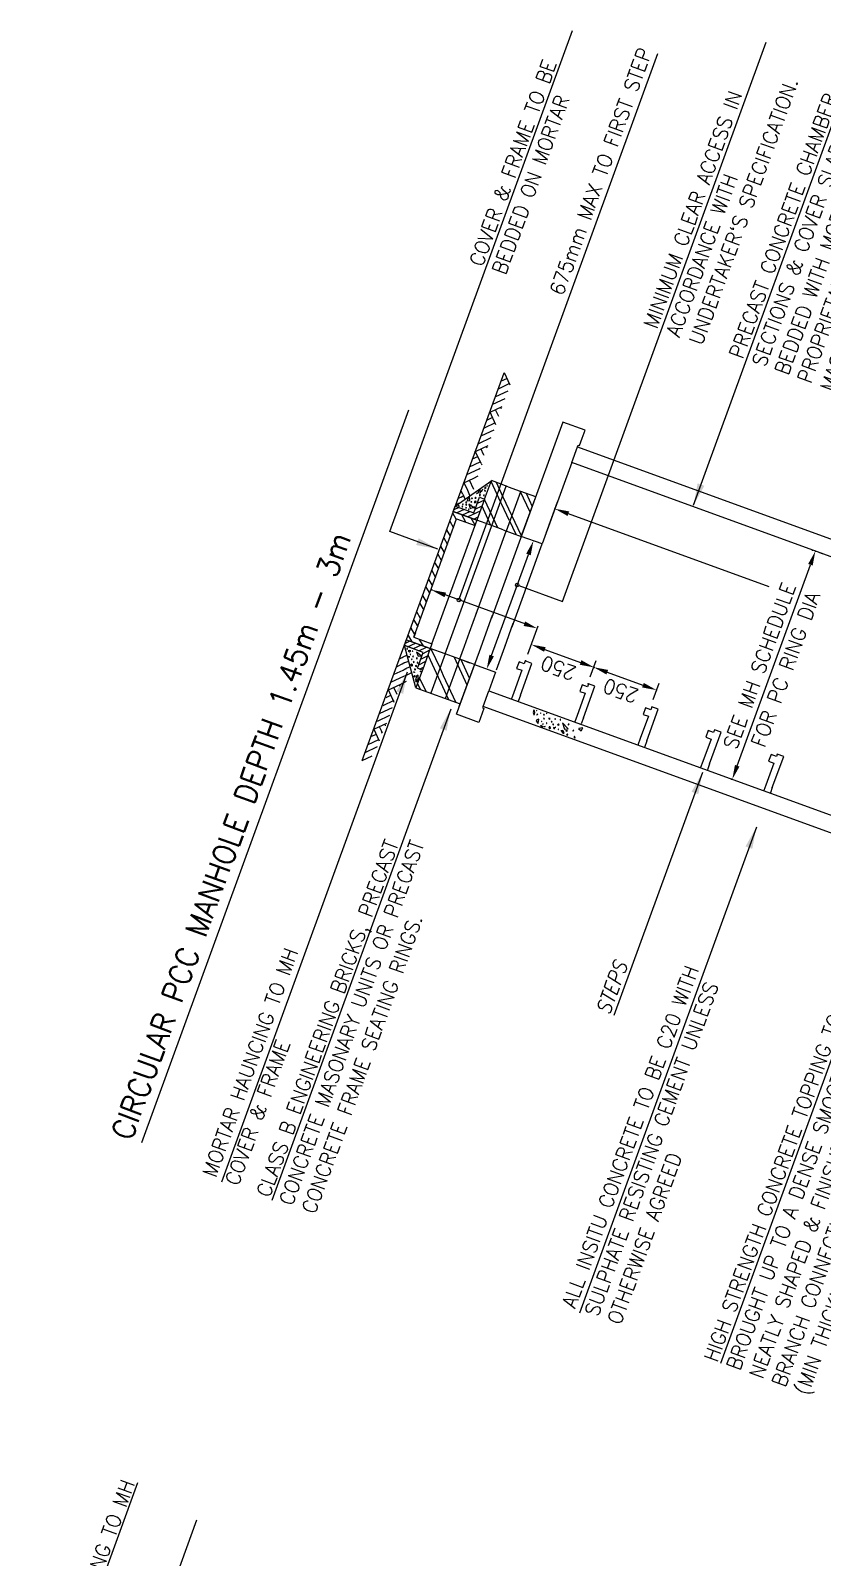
# Model space of a CAD drawing. Header units: millimetres. Extents: x 521005098 to 522149999836, y 174611071 to 175300000107.
# Drawn here: x 521450014 to 521504662, y 175572368 to 175677781 of the extents above; entities that cross this region are included whole.
import ezdxf
from ezdxf.enums import TextEntityAlignment as Align

# ---------------------------------------------------------------- set-up
doc = ezdxf.new("R2010")
doc.units = ezdxf.units.MM
doc.header["$LTSCALE"] = 200
doc.header["$PDSIZE"] = 200
doc.linetypes.add('DEFAULT', pattern=[0])
for name, color, linetype in [('GT0-25', 7, 'Continuous'), ('GT0-35', 3, 'Continuous'), ('GT0-35TXT', 3, 'Continuous'), ('GTDIM', 3, 'Continuous')]:
    doc.layers.add(name, color=color, linetype=linetype)
doc.styles.add('GT1TO1', font='romans.shx', dxfattribs={"width": 0.95, "height": 2})
doc.styles.add('GTanyheight', font='romans.shx', dxfattribs={"width": 0.95})
doc.dimstyles.new('GTDIM', dxfattribs={"dimscale": 200, "dimtxt": 2, "dimasz": 2, "dimexe": 1, "dimexo": 1, "dimgap": 1, "dimtad": 2, "dimtih": 1, "dimtoh": 1, "dimdec": 0, "dimzin": 0, "dimdsep": 46, "dimtxsty": 'GTanyheight', "dimblk1": 'OBLIQUE', "dimblk2": 'OBLIQUE', "dimsah": 1, "dimcen": 3.5, "dimclrd": 7, "dimclre": 7, "dimclrt": 3, "dimadec": 0, "dimazin": 0, "dimtfac": 1, "dimtdec": 0, "dimtofl": 0, "dimtmove": 0, "dimatfit": 3, "dimldrblk": 'OBLIQUE', "dimfxl": 1, "dimtolj": 1, "dimtzin": 0, "dimarcsym": 0})
doc.dimstyles.new('NOTEARROW', dxfattribs={"dimscale": 500, "dimtxt": 2, "dimasz": 3, "dimexe": 1, "dimexo": 1, "dimgap": 1, "dimtad": 2, "dimtih": 1, "dimtoh": 1, "dimdec": 4, "dimzin": 0, "dimdsep": 46, "dimtxsty": 'GTanyheight', "dimcen": 3.5, "dimclrd": 7, "dimclre": 7, "dimclrt": 3, "dimadec": 0, "dimazin": 0, "dimtfac": 1, "dimtdec": 4, "dimtofl": 0, "dimtmove": 0, "dimatfit": 3, "dimfxl": 1, "dimtolj": 1, "dimtzin": 0, "dimarcsym": 0})

# ---------------------------------------------------------------- blocks, each defined once
blk = doc.blocks.new('_OBLIQUE')
at = {"color": 0, "linetype": 'ByBlock'}
blk.add_line((-0.5, -0.5), (0.5, 0.5), dxfattribs=at)

msp = doc.modelspace()

# ---------------------------------------------------------------- linework, layer by layer
at = {"layer": 'DEFPOINTS', "color": 0, "linetype": 'ByBlock'}
msp.add_point((521485419.57347, 175642619.4229), dxfattribs=at)
at = {"layer": 'GT0-35', "linetype": 'DEFAULT'}
for p, q in [((521472908.37274, 175627392.76124), (521482686.9944, 175654147.90794)), ((521486748.36148, 175650750.55301), (521481818.31213, 175637205.35373)), ((521481352.00235, 175645430.05101), (521481816.77352, 175646706.99931)), ((521482974.38086, 175646285.66469), (521481816.77352, 175646706.99931)), ((521478625.4157, 175634745.43806), (521482843.10533, 175646333.44508)), ((521482850.87271, 175643235.66977), (521483845.56989, 175645968.57782)), ((521482974.38086, 175646285.66469), (521483809.7676, 175645981.60879)), ((521479187.10468, 175644569.17228), (521480822.07634, 175643974.09126)), ((521483877.20499, 175642862.11537), (521484871.90217, 175645595.02342)), ((521481717.13309, 175643648.31724), (521480822.07634, 175643974.09126)), ((521482636.05897, 175643313.85557), (521481717.13309, 175643648.31724)), ((521480926.63318, 175637948.86512), (521482846.52905, 175643223.73567)), ((521483240.6195, 175636620.1009), (521485321.23064, 175642336.53302)), ((521480309.83405, 175636254.22344), (521480813.69813, 175637638.57861)), ((521480984.33021, 175634914.00724), (521481896.49793, 175637420.16746)), ((521479957.99793, 175635287.56164), (521480309.83405, 175636254.22344)), ((521482736.75542, 175635235.74573), (521483327.49279, 175636858.78329)), ((521476613.07385, 175632409.95196), (521475820.77142, 175635320.24766)), ((521478625.4157, 175634745.43806), (521477599.08389, 175635118.99229)), ((521477672.83821, 175635024.57209), (521477646.82028, 175635101.61766)), ((521479640.91106, 175634416.37262), (521479957.99793, 175635287.56164)), ((521482159.0492, 175633648.51092), (521482736.75542, 175635235.74573)), ((521482736.75542, 175635235.74573), (521482780.19198, 175635355.08669)), ((521477480.66384, 175634607.97576), (521477442.71211, 175634689.36435)), ((521479407.58315, 175630581.93029), (521480984.33021, 175634914.00724)), ((521479598.704, 175631107.03053), (521480715.02355, 175634174.09327)), ((521480654.21254, 175634007.0164), (521479627.88026, 175634380.5708)), ((521479962.03495, 175634258.94843), (521480308.12328, 175634132.98259)), ((521483724.91653, 175634200.33214), (521483559.85744, 175633746.83602)), ((521484082.93942, 175634070.02247), (521483724.91653, 175634200.33214)), ((521483822.97865, 175631907.62581), (521484617.86749, 175634091.56496)), ((521484152.43774, 175634260.96754), (521484082.93942, 175634070.02247)), ((521484617.86749, 175634091.56496), (521484152.43774, 175634260.96754)), ((521480654.21254, 175634007.0164), (521482098.23772, 175633481.43421)), ((521482098.23772, 175633481.43421), (521481633.46638, 175632204.48544)), ((521483917.88033, 175633616.52634), (521483357.5489, 175632077.02839)), ((521483559.85744, 175633746.83602), (521483917.88033, 175633616.52634)), ((521476613.07385, 175632409.95196), (521479668.2025, 175631297.97607)), ((521481633.46638, 175632204.48544), (521516421.35751, 175619542.72855)), ((521483357.5489, 175632077.02839), (521483196.83346, 175631635.46636)), ((521483822.97865, 175631907.62581), (521483662.26321, 175631466.06378)), ((521488285.75956, 175632026.74831), (521487725.42814, 175630487.25036)), ((521488080.86167, 175632614.89777), (521487915.80258, 175632161.40164)), ((521487915.80258, 175632161.40164), (521488285.75956, 175632026.74831)), ((521488450.81866, 175632480.24444), (521488080.86167, 175632614.89777)), ((521488166.9897, 175630326.53509), (521488961.87854, 175632510.47424)), ((521488520.31698, 175632671.18951), (521488450.81866, 175632480.24444)), ((521488961.87854, 175632510.47424), (521488520.31698, 175632671.18951)), ((521492448.74044, 175631025.11991), (521492283.68135, 175630571.62378)), ((521492818.6979, 175630890.46641), (521492448.74044, 175631025.11991)), ((521492534.86894, 175628736.75706), (521493329.75778, 175630920.69621)), ((521492888.19622, 175631081.41148), (521492818.6979, 175630890.46641)), ((521493329.75778, 175630920.69621), (521492888.19622, 175631081.41148)), ((521492653.6388, 175630436.97028), (521492093.30738, 175628897.47233)), ((521492283.68135, 175630571.62378), (521492653.6388, 175630436.97028)), ((521492093.30738, 175628897.47233), (521491932.59194, 175628455.9103)), ((521496973.78166, 175628864.56687), (521496413.45023, 175627325.06892)), ((521496780.81739, 175629448.37285), (521496615.7583, 175628994.87672)), ((521496615.7583, 175628994.87672), (521496973.78166, 175628864.56687)), ((521497138.84075, 175629318.063), (521496780.81739, 175629448.37285)), ((521496866.94589, 175627160.01), (521497661.83473, 175629343.94915)), ((521497208.33907, 175629509.00807), (521497138.84075, 175629318.063)), ((521497661.83473, 175629343.94915), (521497208.33907, 175629509.00807)), ((521492534.86894, 175628736.75706), (521492374.1535, 175628295.19503)), ((521496413.45023, 175627325.06892), (521496257.07862, 175626895.44146)), ((521496866.94589, 175627160.01), (521496719.26125, 175626754.24979)), ((521501315.59867, 175627203.18491), (521500759.61055, 175625675.62011)), ((521501201.17211, 175625514.90485), (521501987.37399, 175627674.97674)), ((521500759.61055, 175625675.62011), (521500624.95739, 175625305.6636)), ((521501201.17211, 175625514.90485), (521501066.51895, 175625144.94833))]:
    msp.add_line(p, q, dxfattribs=at)
at = {"layer": 'GT0-35', "color": 7, "linetype": 'DEFAULT'}
for p, q in [((521483105.56549, 175653292.77752), (521482710.86306, 175654139.22046)), ((521482315.59038, 175653053.21769), (521483052.43288, 175653406.72161)), ((521482515.39855, 175653602.18612), (521482885.44336, 175653764.83263)), ((521481924.66119, 175651979.14856), (521482771.10417, 175652373.85257)), ((521482120.12587, 175652516.18336), (521482966.56834, 175652910.88597)), ((521481903.77697, 175651067.7264), (521481529.38868, 175650893.14627)), ((521481724.85336, 175651430.18107), (521482571.29583, 175651824.88367)), ((521482115.21214, 175650571.80403), (521481724.85336, 175651430.18107)), ((521482319.36379, 175651132.70609), (521482099.24149, 175651604.76073)), ((521482514.8283, 175651669.74042), (521482461.69552, 175651783.68405)), ((521481980.55864, 175650201.84658), (521481129.77234, 175649795.20941)), ((521482066.42301, 175650697.68175), (521481325.23685, 175650332.24374)), ((521481580.94247, 175649103.91019), (521480734.49949, 175648709.20618)), ((521481785.09412, 175649664.81225), (521480934.30783, 175649258.17508)), ((521481271.53382, 175648513.74166), (521481108.88796, 175648883.78678)), ((521481524.47478, 175648948.76647), (521481471.34216, 175649062.71056)), ((521480312.11136, 175647660.10275), (521481048.95404, 175648013.60713)), ((521480511.9197, 175648209.07164), (521480870.03072, 175648376.06116)), ((521481102.08759, 175647899.6627), (521480707.38421, 175648746.10598)), ((521481102.08759, 175647899.6627), (521481147.63023, 175647801.99618)), ((521481309.48573, 175648432.35354), (521481268.28721, 175648541.95398)), ((521479912.4952, 175646562.16636), (521480596.16126, 175646880.96469)), ((521480116.64719, 175647123.06935), (521480963.09077, 175647517.77209)), ((521480279.29353, 175646753.02407), (521480575.32088, 175646118.19221)), ((521480596.16126, 175646880.96469), (521480897.84811, 175647041.46081)), ((521480963.09077, 175647517.77209), (521481032.54527, 175647560.06747)), ((521479838.4782, 175645764.68782), (521479717.03069, 175646025.13202)), ((521479728.83394, 175645574.83962), (521479879.67736, 175645655.08768)), ((521479838.4782, 175645764.68782), (521479978.35245, 175645443.4766)), ((521479912.4952, 175646562.16636), (521480118.5346, 175646162.81329)), ((521480118.5346, 175646162.81329), (521480314.78854, 175645699.4455)), ((521482470.60427, 175645198.60842), (521481795.05507, 175646647.32836)), ((521482633.46962, 175645571.81266), (521482162.86231, 175646581.03329)), ((521484485.3168, 175644532.88885), (521483809.7676, 175645981.60879)), ((521484215.5264, 175645833.92466), (521484628.65744, 175644926.71403)), ((521479239.22855, 175644712.38143), (521479548.50584, 175644856.5998)), ((521479365.19457, 175645058.47023), (521479674.47186, 175645202.68859)), ((521479942.33148, 175644713.25899), (521479437.72117, 175644477.95533)), ((521479728.83394, 175645574.83962), (521479517.22252, 175645476.1636)), ((521479819.61178, 175644338.95852), (521480324.22257, 175644574.262)), ((521481047.94644, 175644594.66427), (521480201.50333, 175644199.96136)), ((521480698.61056, 175644748.84277), (521481186.94343, 175644976.55535)), ((521481330.28424, 175645370.38099), (521480837.60738, 175645130.73339)), ((521481788.73814, 175643622.25514), (521481173.91263, 175644940.75353)), ((521482254.16742, 175643452.85273), (521481343.31504, 175645406.18281)), ((521483225.52415, 175644302.14846), (521482633.46962, 175645571.81266)), ((521478943.85995, 175643900.86289), (521479212.81645, 175643451.57923)), ((521479385.50981, 175644037.44728), (521479148.01177, 175644461.76541)), ((521479748.00767, 175644365.02028), (521480035.39137, 175643854.96944)), ((521480699.00609, 175643635.95853), (521480416.31706, 175644121.77556)), ((521480595.32851, 175644056.62072), (521480908.94928, 175644212.77272)), ((521483039.88701, 175643977.77765), (521483495.31391, 175643001.11236)), ((521483885.89247, 175642885.98403), (521483225.52415, 175644302.14846)), ((521478526.86899, 175642755.18964), (521478795.82549, 175642305.90598)), ((521478999.97749, 175642866.80898), (521478731.02099, 175643316.09264)), ((521478114.22186, 175641621.45097), (521478383.17836, 175641172.1673)), ((521478591.67367, 175641745.00346), (521478322.71717, 175642194.28712)), ((521477705.91804, 175640499.64544), (521477966.18706, 175640026.49312)), ((521478179.02637, 175640611.26431), (521477910.06987, 175641060.54797)), ((521477288.92708, 175639353.9722), (521477562.22724, 175638916.62264)), ((521477762.03541, 175639465.59107), (521477493.07891, 175639914.87473)), ((521477349.38828, 175638331.85239), (521477080.43178, 175638781.13605)), ((521476932.39715, 175637186.17868), (521476672.12796, 175637659.33053)), ((521476876.27978, 175638220.23305), (521477145.23628, 175637770.94939)), ((521476528.43715, 175636076.30772), (521476271.41475, 175636521.24773)), ((521476459.28882, 175637074.55981), (521476732.58915, 175636637.21072)), ((521476190.86006, 175635631.54384), (521475877.23894, 175635475.39091)), ((521476035.58515, 175635242.06185), (521476584.68571, 175635488.20303)), ((521476072.70345, 175636012.42524), (521476322.13559, 175635583.76346)), ((521476966.57679, 175635349.20605), (521476417.4767, 175635103.0647)), ((521476799.36778, 175634964.06771), (521477348.4674, 175635210.20923)), ((521476809.37128, 175635771.33073), (521477097.85185, 175635301.42583)), ((521475311.46681, 175633883.81245), (521475661.98739, 175634067.07972)), ((521475661.98739, 175634067.07972), (521475775.93183, 175634120.21327)), ((521475669.70885, 175634496.75119), (521475727.22989, 175634543.39053)), ((521475775.93183, 175634120.21327), (521476109.07697, 175634255.74339)), ((521475775.93183, 175634120.21327), (521475824.76491, 175634142.98412)), ((521477273.30953, 175634223.9346), (521476792.56711, 175633979.94427)), ((521476935.90758, 175634373.76898), (521477412.30669, 175634605.82615)), ((521477555.64716, 175634999.65085), (521477074.90457, 175634755.66006)), ((521478880.55167, 175631584.65753), (521477480.66384, 175634607.97576)), ((521480137.4666, 175632587.2686), (521479281.79147, 175634506.53682)), ((521480309.7016, 175633060.48037), (521479739.22892, 175634340.0432)), ((521474920.53779, 175632809.74378), (521475766.9809, 175633204.44669)), ((521475116.0023, 175633346.77812), (521475730.2137, 175633623.28059)), ((521475730.2137, 175633623.28059), (521475869.12302, 175633707.8723)), ((521475766.9809, 175633204.44669), (521476006.80417, 175633306.3695)), ((521475869.12302, 175633707.8723), (521476210.95582, 175633867.27155)), ((521475869.12302, 175633707.8723), (521475941.82447, 175633721.95631)), ((521476006.80417, 175633306.3695), (521476320.42477, 175633462.52102)), ((521476006.80417, 175633306.3695), (521476088.19229, 175633344.3214)), ((521477064.81422, 175633651.09844), (521476613.07385, 175632409.95196)), ((521477317.18506, 175632153.67644), (521476865.00589, 175633102.12954)), ((521476865.1812, 175633696.72827), (521477134.31255, 175633842.04351)), ((521474720.72962, 175632260.77535), (521475567.17256, 175632655.47779)), ((521475111.08887, 175631402.39815), (521474720.72962, 175632260.77535)), ((521475306.55338, 175631939.43248), (521475095.11839, 175632435.35531)), ((521475510.70521, 175632500.33501), (521475469.50669, 175632609.93544)), ((521475567.17256, 175632655.47779), (521475966.52674, 175632861.51732)), ((521476717.32176, 175632696.37074), (521476911.42626, 175632301.36056)), ((521474976.43554, 175631032.44116), (521474125.64878, 175630625.80416)), ((521475074.23384, 175631523.93221), (521474321.11329, 175631162.8385)), ((521474899.65388, 175631898.32098), (521474525.26494, 175631723.74055)), ((521474576.81921, 175629934.5043), (521473730.3761, 175629539.8014)), ((521474780.97103, 175630495.40683), (521473930.18426, 175630088.76983)), ((521474520.35185, 175629779.36152), (521474479.15316, 175629888.96149)), ((521473307.98891, 175628490.69763), (521474044.83141, 175628844.20154)), ((521473507.79708, 175629039.66606), (521473877.84155, 175629202.31162)), ((521474097.96449, 175628730.25728), (521473703.26159, 175629576.70039)), ((521474279.34499, 175629339.99306), (521474104.76504, 175629714.38183)), ((521474293.42918, 175629267.29208), (521474240.29592, 175629381.23588)), ((521472908.37274, 175627392.76124), (521473580.10407, 175627715.90292)), ((521473103.83691, 175627929.79463), (521473958.96751, 175628348.3662))]:
    msp.add_line(p, q, dxfattribs=at)
at = {"layer": 'GT0-35', "linetype": 'Continuous'}
msp.add_line((521477716.3626, 175635441.21289), (521480829.9702, 175643995.77945), dxfattribs=at)
at = {"layer": 'GT0-35', "color": 2, "linetype": 'DEFAULT'}
for p, q in [((521475511.27498, 175634432.78088), (521475669.70885, 175634496.75119)), ((521475727.22989, 175634543.39053), (521475987.67392, 175634664.83758)), ((521487725.42814, 175630487.25036), (521487569.05653, 175630057.62289)), ((521488166.9897, 175630326.53509), (521488019.30506, 175629920.77488))]:
    msp.add_line(p, q, dxfattribs=at)
at = {"layer": 'GT0-35', "linetype": 'DEFAULT'}
for points in [[(521488088.05127, 175649641.25315), (521488287.85943, 175650190.22158), (521486748.36148, 175650750.55301)], [(521487367.09189, 175647957.49207), (521487762.36474, 175649043.4953), (521522550.25588, 175636381.73841), (521524113.03345, 175635812.93389), (521523717.7606, 175634726.93066)], [(521487762.36474, 175649043.4953), (521487805.8013, 175649162.83626), (521487901.27407, 175649128.08701), (521488088.05127, 175649641.25315)], [(521523717.7606, 175634726.93066), (521522154.98303, 175635295.73518), (521487367.09189, 175647957.49207), (521485321.23017, 175642336.53319), (521483877.20499, 175642862.11537)], [(521479187.10468, 175644569.17228), (521479321.75801, 175644939.12926), (521481844.98537, 175646710.24609)], [(521482636.05897, 175643313.85557), (521483877.20499, 175642862.11537), (521484871.90217, 175645595.02342), (521483845.56989, 175645968.57782)], [(521476463.28249, 175635897.29675), (521479414.81836, 175644080.83954), (521480691.76666, 175643616.06837)], [(521476576.21754, 175636207.58325), (521476463.28249, 175635897.29675), (521477716.3626, 175635441.21289), (521477056.12674, 175633627.22978), (521476710.03748, 175633753.19597), (521477109.65382, 175634851.13283), (521475832.70551, 175635315.904)], [(521516421.35751, 175619542.72855), (521517925.05318, 175618995.42809), (521517529.7805, 175617909.42533), (521516026.08483, 175618456.72579), (521481238.1937, 175631118.48268), (521481633.46638, 175632204.48544)], [(521481238.1937, 175631118.48268), (521481203.44445, 175631023.00991), (521481298.91722, 175630988.26066), (521480947.0811, 175630021.59886), (521479407.58315, 175630581.93029)], [(521501987.37399, 175627674.97674), (521501545.81242, 175627835.69201), (521501485.00107, 175627668.61419), (521501115.04456, 175627803.26735), (521500945.64215, 175627337.83807), (521501315.59867, 175627203.18491)]]:
    msp.add_lwpolyline(points, dxfattribs=at)
at = {"layer": 'GT0-35', "color": 7, "linetype": 'DEFAULT'}
for points in [[(521480135.64625, 175645318.65158), (521480333.12855, 175645341.37878), (521480316.93829, 175645631.08723), (521480226.86285, 175645569.26714)], [(521480873.62881, 175645860.95083), (521481087.38997, 175645891.26859), (521481021.26975, 175646118.06025)], [(521481004.86051, 175645664.52076), (521481053.6933, 175645687.29226), (521481039.60976, 175645759.99353), (521481007.05426, 175645744.81265)], [(521481122.13922, 175645986.74136), (521481146.00694, 175645978.05422), (521481214.40874, 175646128.85429)], [(521481266.35712, 175645677.46424), (521481326.02807, 175645655.74579), (521481311.94376, 175645728.44788), (521481279.38809, 175645713.26653)], [(521481370.60469, 175645963.88208), (521481416.19133, 175646014.86572), (521481341.34061, 175646069.13981)], [(521481344.63075, 175646189.57781), (521481368.49942, 175646180.89033), (521481412.98867, 175646191.72661), (521481449.88801, 175646218.84206), (521481434.70712, 175646251.39757), (521481390.21752, 175646240.56034), (521481353.31772, 175646213.44506)], [(521479566.97716, 175644944.48166), (521479607.12375, 175644943.38509), (521479520.33829, 175645002.00253)], [(521479787.23159, 175644918.37637), (521479811.09978, 175644909.68906), (521479834.96845, 175644901.00157), (521479819.7871, 175644933.55725)], [(521479863.22382, 175645052.89868), (521479876.25462, 175645088.7005), (521479852.38643, 175645097.38781), (521479840.4528, 175645101.7313), (521479831.76566, 175645077.86357), (521479839.35563, 175645061.58599), (521479830.66815, 175645037.71733)], [(521480067.20016, 175645019.20201), (521480116.03389, 175645041.97316), (521480053.11662, 175645091.90329), (521480063.95385, 175645047.41368)], [(521480055.31036, 175645172.19517), (521480120.42154, 175645202.55741), (521480078.12551, 175645272.0116), (521480065.09438, 175645236.20884)], [(521480057.37262, 175644806.53802), (521480085.58447, 175644809.7848), (521480083.43438, 175644878.14212)], [(521480263.49904, 175644704.48402), (521480276.53001, 175644740.28631), (521480252.66182, 175644748.97362), (521480240.72725, 175644753.31745), (521480239.63085, 175644713.17133)], [(521480342.73789, 175644810.79401), (521480577.11999, 175644860.63648), (521480270.1241, 175645094.00937)], [(521480369.85269, 175644773.89439), (521480393.72089, 175644765.20707), (521480378.54018, 175644797.76305)], [(521480376.43392, 175645014.77005), (521480379.68105, 175644986.55914), (521480412.23621, 175645001.73909), (521480420.92369, 175645025.60775), (521480397.0555, 175645034.29506)], [(521480418.81714, 175645242.61539), (521480410.13, 175645218.74767), (521480430.75171, 175645238.27157), (521480466.55399, 175645225.2406), (521480470.89765, 175645237.1747), (521480458.96355, 175645241.51835), (521480435.09536, 175645250.20566), (521480418.81714, 175645242.61539), (521480394.94895, 175645251.30271)], [(521480449.26703, 175645474.80358), (521480473.13475, 175645466.11644), (521480497.00294, 175645457.42913), (521480501.3466, 175645469.36322), (521480486.16572, 175645501.91873), (521480453.61068, 175645486.73768)], [(521480641.13412, 175644850.8523), (521480595.54735, 175644799.86977), (521480627.04947, 175644923.55345)], [(521480634.72774, 175645204.57553), (521480658.59641, 175645195.88805), (521480682.4646, 175645187.20074), (521480694.39869, 175645182.85708), (521480726.95373, 175645198.03814), (521480743.23165, 175645205.62905), (521480751.91862, 175645229.4963), (521480760.6061, 175645253.36496), (521480764.94976, 175645265.29906), (521480753.01566, 175645269.64271), (521480729.14794, 175645278.32985), (521480712.87019, 175645270.73941), (521480689.002, 175645279.42673), (521480656.44585, 175645264.24555), (521480647.75888, 175645240.37829), (521480643.41505, 175645228.44373)], [(521480674.96164, 175645500.77739), (521480771.53146, 175645506.17456), (521480748.75967, 175645555.00798), (521480720.54829, 175645551.76103)], [(521476004.08286, 175635118.3777), (521475987.80511, 175635110.78726), (521475991.05172, 175635082.57495), (521476014.92038, 175635073.88746), (521476035.54196, 175635093.41247), (521476027.95152, 175635109.69022)], [(521476077.70616, 175634578.00829), (521476104.82114, 175634541.10913), (521476177.52276, 175634555.19361)], [(521476084.33139, 175634967.53411), (521476158.08524, 175634873.11408), (521476252.50544, 175634946.8684), (521476168.96629, 175634977.27416)], [(521476210.12145, 175634719.02387), (521476205.7778, 175634707.08978), (521476229.64646, 175634698.40229), (521476233.99011, 175634710.33639), (521476245.92421, 175634705.99273), (521476233.99011, 175634710.33639), (521476242.67743, 175634734.20458), (521476218.80876, 175634742.89206)], [(521476288.04492, 175634041.93981), (521476267.42334, 175634022.4148), (521476266.32647, 175633982.26886), (521476281.50671, 175633949.71306), (521476301.03159, 175633929.09259), (521476312.96616, 175633924.74876), (521476341.17766, 175633927.99461), (521476353.11176, 175633923.65095), (521476361.79924, 175633947.51961), (521476366.1429, 175633959.45371), (521476362.89612, 175633987.66556), (521476347.71541, 175634020.22153), (521476335.78084, 175634024.56536), (521476311.91265, 175634033.25267)], [(521476296.81972, 175634363.1069), (521476332.62154, 175634350.0761), (521476341.30885, 175634373.94429), (521476333.71858, 175634390.22252), (521476305.50703, 175634386.97509)], [(521476356.66552, 175634935.98735), (521476380.53371, 175634927.30004), (521476392.46734, 175634922.95655), (521476384.87737, 175634939.23413)], [(521476398.87325, 175634569.23349), (521476393.43272, 175634517.15345), (521476447.70715, 175634592.00511), (521476403.21691, 175634581.16759)], [(521476408.52642, 175634187.29841), (521476463.85324, 175634153.64603), (521476489.91535, 175634225.25108)], [(521476661.42384, 175634473.67289), (521476652.73653, 175634449.8047), (521476644.04921, 175634425.93651), (521476663.57358, 175634405.31463), (521476687.4413, 175634396.62749), (521476691.78513, 175634408.56205), (521476700.47244, 175634432.43025), (521476685.29203, 175634464.98558)], [(521476756.94014, 175634587.57397), (521476958.76703, 175634622.23492), (521476656.11497, 175634867.54237)], [(521476696.04113, 175634123.19678), (521476751.36842, 175634089.54424), (521476729.6935, 175634178.52361), (521476704.72861, 175634147.06545)], [(521476457.14006, 175633466.82149), (521476430.02555, 175633503.72048), (521476534.18546, 175633492.83895)], [(521476461.39653, 175633181.45605), (521476485.26425, 175633172.76891), (521476529.75432, 175633183.60596), (521476554.71938, 175633215.0646), (521476563.40687, 175633238.93326), (521476551.47277, 175633243.27691), (521476506.98253, 175633232.43939), (521476470.08384, 175633205.32424)], [(521476520.14562, 175633714.19103), (521476534.22899, 175633641.48928), (521476594.99681, 175633659.91677), (521476571.12862, 175633668.60408)], [(521476572.00635, 175632965.50162), (521476772.7356, 175632960.01743), (521476753.29889, 175633277.93867), (521476658.87964, 175633204.18401)], [(521476590.74099, 175633945.28251), (521476586.39733, 175633933.34841), (521476589.64394, 175633905.1361), (521476616.75845, 175633868.23711), (521476640.62711, 175633859.54962), (521476649.31443, 175633883.41782), (521476638.4769, 175633927.90806), (521476611.36222, 175633964.80658), (521476599.42813, 175633969.15023)], [(521476602.36811, 175632900.39061), (521476584.99366, 175632852.65469), (521476748.82388, 175632820.05442)], [(521484745.94028, 175630544.55034), (521484782.83991, 175630571.66514), (521484806.75163, 175630711.62815), (521484802.45193, 175630848.34263), (521484754.71555, 175630865.71725), (521484738.43767, 175630858.12792), (521484698.24819, 175630710.57447), (521484742.69349, 175630572.76218)], [(521484918.54628, 175630833.11839), (521484946.75766, 175630836.36534), (521484931.57725, 175630868.92068), (521484922.88994, 175630845.05248)], [(521484898.8026, 175630110.49138), (521485054.99889, 175629945.52012), (521485095.2322, 175630241.72326), (521484953.07608, 175630185.34339)], [(521484951.01395, 175630550.99944), (521484982.47246, 175630526.03548), (521485008.53422, 175630597.63959)], [(521485215.80199, 175630684.38152), (521485207.1145, 175630660.51286), (521485222.29538, 175630627.95735), (521485230.9827, 175630651.82554)], [(521485219.8825, 175629804.41705), (521485211.19519, 175629780.54886), (521485361.99478, 175629712.14724)], [(521485279.64, 175630079.99784), (521485275.29668, 175630068.06468), (521485303.50866, 175630071.31035)], [(521485351.20109, 175629905.28716), (521485375.06975, 175629896.59968), (521485370.72592, 175629884.66511), (521485382.66002, 175629880.32146), (521485387.00385, 175629892.25602), (521485395.69082, 175629916.12327), (521485383.75672, 175629920.46693)], [(521485402.31604, 175630305.64909), (521485441.36512, 175630264.40628), (521485485.85425, 175630275.24367)], [(521485408.89727, 175630546.52476), (521485432.76499, 175630537.83762), (521485444.69909, 175630533.49397), (521485472.91141, 175630536.74058), (521485457.73006, 175630569.29625), (521485413.24093, 175630558.45886)], [(521485622.48217, 175629982.24414), (521485613.79469, 175629958.37547), (521485609.45138, 175629946.44232), (521485621.38594, 175629942.09849), (521485649.59745, 175629945.34434), (521485625.72926, 175629954.03165), (521485634.41674, 175629977.90031)], [(521485620.50775, 175630645.20113), (521485611.82027, 175630621.33247), (521485635.68893, 175630612.64498), (521485647.62302, 175630608.30133), (521485644.37641, 175630636.51365)], [(521485779.9073, 175630303.36769), (521485798.33479, 175630242.59987), (521485879.72372, 175630280.55254), (521485855.85553, 175630289.23986)], [(521485954.53126, 175630077.62908), (521485950.18743, 175630065.69451), (521485974.05515, 175630057.00737), (521485997.92334, 175630048.32006), (521486002.26717, 175630060.25463), (521485978.39898, 175630068.94194)], [(521486070.58096, 175629913.75439), (521486061.89399, 175629889.88713), (521486053.20651, 175629866.01847), (521486077.07517, 175629857.33099), (521486100.94337, 175629848.64368), (521486109.63085, 175629872.51234), (521486094.44963, 175629905.0669)], [(521486187.85984, 175630235.97546), (521486244.28401, 175630242.46885), (521486248.62767, 175630254.40295), (521486200.89081, 175630271.77775), (521486196.54715, 175630259.84365)], [(521486386.30817, 175629852.89985), (521486398.24226, 175629848.55619), (521486434.04502, 175629835.52505), (521486499.15586, 175629865.88634), (521486503.49969, 175629877.82091), (521486479.63149, 175629886.50822), (521486439.48538, 175629887.60462), (521486394.99548, 175629876.76804)], [(521486577.38566, 175630229.35023), (521486565.45157, 175630233.69389), (521486568.69818, 175630205.48157), (521486555.66738, 175630169.67975), (521486579.53558, 175630160.99244), (521486588.22306, 175630184.8611), (521486592.56637, 175630196.79426)], [(521486860.38187, 175629558.71561), (521487109.94485, 175629576.00257), (521486715.11046, 175629976.49664)], [(521487110.03221, 175629873.30258), (521487120.86927, 175629828.81251), (521487187.07762, 175629899.32005), (521487118.71935, 175629897.1703)], [(521485458.56442, 175629717.54393), (521485427.10579, 175629742.509), (521485531.26557, 175629731.62858)], [(521485803.60017, 175629700.08165), (521485794.91286, 175629676.21346), (521485790.56921, 175629664.27936), (521485781.88207, 175629640.41164), (521485793.81616, 175629636.06799), (521485808.9964, 175629603.51218), (521485832.86459, 175629594.82487), (521485844.79916, 175629590.48104), (521485868.66735, 175629581.79373), (521485877.35484, 175629605.66239), (521485886.04198, 175629629.53012), (521485890.38563, 175629641.46421), (521485875.20475, 175629674.01972), (521485871.9575, 175629702.23174), (521485848.0893, 175629710.91905), (521485824.22158, 175629719.60619)], [(521486092.21176, 175629676.12597), (521486113.88668, 175629587.1466), (521486186.58783, 175629601.23125), (521486171.40707, 175629633.78565)], [(521486208.30594, 175629660.90126), (521486211.55272, 175629632.68942), (521486220.24003, 175629656.55761), (521486244.10869, 175629647.87013), (521486228.92734, 175629680.4258), (521486216.99325, 175629684.76946)], [(521486958.00426, 175629455.60921), (521486968.84131, 175629411.11914), (521487057.82081, 175629432.79295), (521487022.01852, 175629445.82392)], [(521487043.64932, 175629208.1955), (521486998.06284, 175629157.21233), (521487085.9447, 175629138.74101), (521487067.51751, 175629199.50819)], [(521487435.41177, 175629430.51219), (521487466.8707, 175629405.54649), (521487504.8669, 175629472.80788)], [(521487549.22455, 175629037.69623), (521487521.0127, 175629034.44944), (521487527.50627, 175628978.02574), (521487558.96537, 175628953.06051), (521487582.83356, 175628944.3732), (521487587.17722, 175628956.30729), (521487580.68365, 175629012.73099), (521487573.09321, 175629029.00874)]]:
    msp.add_lwpolyline(points, close=True, dxfattribs=at)
for points in [[(521480839.97644, 175645805.624), (521480824.79603, 175645838.17934), (521480800.92783, 175645846.86665), (521480792.24052, 175645822.99846), (521480816.10872, 175645814.31115)], [(521481537.81369, 175646349.02042), (521481513.9455, 175646357.70773), (521481505.25819, 175646333.83954), (521481529.12638, 175646325.15223)], [(521478641.87022, 175631671.53047), (521479627.88026, 175634380.5708), (521478625.4157, 175634745.43806), (521477639.40566, 175632036.39773)], [(521479357.91599, 175631410.91112), (521478507.78683, 175633234.01983), (521478273.57941, 175633778.77579), (521477672.83821, 175635024.57209)], [(521476905.28332, 175633546.98172), (521476928.05464, 175633498.14846), (521476954.11674, 175633569.75351), (521476900.93966, 175633535.04762)], [(521486413.33613, 175629518.70162), (521486445.89129, 175629533.88156), (521486450.23512, 175629545.81613), (521486422.0231, 175629542.56887)], [(521486623.80603, 175629428.58125), (521486775.6582, 175629251.67606), (521486833.17924, 175629298.3154), (521486745.34027, 175629465.43675), (521486599.93737, 175629437.26873)], [(521487821.7348, 175629600.74896), (521488006.1426, 175629439.02354), (521488120.13023, 175629640.80648), (521487845.60253, 175629592.06182)]]:
    msp.add_lwpolyline(points, dxfattribs=at)
at = {"layer": 'GT0-35', "linetype": 'DEFAULT'}
for points in [[(521479187.10468, 175644569.17228), (521479321.75801, 175644939.12926), (521480598.70631, 175644474.35809), (521480993.97899, 175645560.36085), (521481352.00235, 175645430.05101), (521480822.07634, 175643974.09126)], [(521479187.10468, 175644569.17228), (521479321.75801, 175644939.12926), (521480598.70631, 175644474.35809), (521480993.97899, 175645560.36085), (521481352.00235, 175645430.05101), (521480822.07634, 175643974.09126)], [(521477109.65382, 175634851.13283), (521475820.77142, 175635320.24766), (521475964.11223, 175635714.07331), (521477599.08389, 175635118.99229), (521477056.12674, 175633627.22978), (521476710.03748, 175633753.19597)], [(521475820.77142, 175635320.24766), (521475964.11223, 175635714.07331), (521477599.08389, 175635118.99229), (521477056.12674, 175633627.22978), (521476710.03748, 175633753.19597), (521477109.65382, 175634851.13283)]]:
    msp.add_lwpolyline(points, close=True, dxfattribs=at)
at = {"layer": 'GT0-35', "color": 7, "linetype": 'DEFAULT'}
msp.add_polyline3d([(521483039.88701, 175643977.77765, 0), (521482531.32797, 175645068.38687, 0), (521482470.60427, 175645198.60842, 0)], dxfattribs=at)
at = {"layer": 'GT0-35', "linetype": 'DEFAULT'}
msp.add_polyline3d([(521477599.08389, 175635118.99229, 0), (521476441.47655, 175635540.3269, 0), (521476346.00378, 175635575.07615, 0)], dxfattribs=at)
at = {"layer": 'GT0-35TXT', "color": 7, "linetype": 'Continuous'}
msp.add_line((521479615.81962, 175638593.64345), (521493297.86968, 175676184.76702), dxfattribs=at)
at = {"layer": 'GT0-35TXT'}
msp.add_line((521476092.15044, 175651579.03385), (521457678.86757, 175600988.95492), dxfattribs=at)
at = {"layer": 'GT0-35TXT', "color": 7, "linetype": 'ByBlock'}
for p, q in [((521485590.58355, 175643089.26922), (521486371.00352, 175645233.45547)), ((521500996.73681, 175639378.03501), (521487128.817, 175644425.54504)), ((521504453.64341, 175641738.49591), (521504643.07241, 175641669.54939)), ((521498781.62073, 175627027.24546), (521503831.20596, 175640900.86684)), ((521492976.28734, 175631591.99692), (521493385.27879, 175632715.6917)), ((521498862.08989, 175625933.7793), (521498909.4469, 175625916.54276))]:
    msp.add_line(p, q, dxfattribs=at)
at = {"layer": 'GT0-35TXT', "color": 7, "linetype": 'Continuous'}
msp.add_lwpolyline([(521483714.24356, 175639461.789), (521486722.55756, 175638366.85225), (521500774.96157, 175676975.51495)], dxfattribs=at)
at = {"layer": 'GT0-35TXT', "color": 7, "linetype": 'ByBlock'}
msp.add_circle((521483596.21203, 175639502.94188), 125, dxfattribs=at)
for p in [(521486199.99345, 175644763.60916), (521503983.79709, 175641909.50598), (521504173.22611, 175641840.55946), (521477695.38348, 175639159.60283), (521493214.26873, 175632245.84538), (521498392.24358, 175626104.78938)]:
    msp.add_point(p, dxfattribs=at)
for points in [[(521487071.81364, 175644268.9296), (521487185.82036, 175644582.16047), (521486189.12438, 175644767.56518)], [(521484216.91894, 175641665.23088), (521484530.14981, 175641551.22417), (521484715.55452, 175642547.92014)], [(521503674.59052, 175640957.8702), (521503987.82139, 175640843.86348), (521504173.2261, 175641840.55946)], [(521498625.00529, 175627084.24881), (521498938.23617, 175626970.2421), (521498439.60059, 175626087.55283)]]:
    msp.add_solid(points, dxfattribs=at)
at = {"layer": 'GTDIM', "color": 7, "linetype": 'ByBlock'}
for p, q in [((521481834.2986, 175634631.73457), (521484373.53437, 175641608.22752)), ((521484507.96782, 175636680.0249), (521478635.07609, 175638817.58268)), ((521484330.09552, 175634738.95338), (521485035.1455, 175636676.06229)), ((521485507.76952, 175635050.78171), (521487970.19488, 175634154.53217)), ((521488634.47674, 175633172.28674), (521489043.46819, 175634295.98152)), ((521489812.15074, 175633484.11507), (521492274.5761, 175632587.86553))]:
    msp.add_line(p, q, dxfattribs=at)
at = {"layer": 'GTDIM', "color": 7, "linetype": 'DEFAULT'}
msp.add_line((521480770.26157, 175637519.23765), (521480926.63318, 175637948.86512), dxfattribs=at)
at = {"layer": 'GTDIM', "color": 7, "linetype": 'ByBlock'}
msp.add_circle((521479573.0671, 175638476.18187), 125, dxfattribs=at)
for p in [(521485050.58612, 175635247.05203), (521488909.88751, 175633812.51203)]:
    msp.add_point(p, dxfattribs=at)
at = {"layer": 'GTDIM', "color": 0, "linetype": 'ByBlock'}
for p in [(521484159.08544, 175634269.10708), (521488500.89606, 175632688.81725)]:
    msp.add_point(p, dxfattribs=at)
at = {"layer": 'GTDIM', "color": 7, "linetype": 'ByBlock'}
for points in [[(521478578.07273, 175638660.96724), (521478692.07944, 175638974.19812), (521477651.34714, 175639175.63073)], [(521484035.98492, 175636674.44966), (521484149.99163, 175636987.68054), (521484962.48623, 175636514.59373)], [(521485450.76616, 175634894.16627), (521485564.77288, 175635207.39715), (521484568.0769, 175635392.80185)], [(521481677.68316, 175634688.73792), (521481990.91403, 175634574.73121), (521481492.27845, 175633692.04194)], [(521487913.19152, 175633997.91674), (521488027.19824, 175634311.14761), (521488909.8875, 175633812.51203)], [(521489755.14738, 175633327.49963), (521489869.1541, 175633640.7305), (521488872.45812, 175633826.13521)], [(521492217.57275, 175632431.2501), (521492331.57946, 175632744.48097), (521493214.26872, 175632245.84539)]]:
    msp.add_solid(points, dxfattribs=at)

# ---------------------------------------------------------------- texts
at = {"layer": 'GT0-35TXT', "linetype": 'Continuous', "style": 'GT1TO1', "width": 0.95}
msp.add_text('SEE MH SCHEDULE', height=1000, rotation=69.9999999997, dxfattribs=at).set_placement((521498721.60718, 175628076.74964))
at = {"layer": 'GT0-35TXT', "linetype": 'Continuous', "style": 'GT1TO1', "width": 0.834084}
msp.add_text('FOR PC RING DIA', height=1000, rotation=69.9999999999, dxfattribs=at).set_placement((521500659.53576, 175628214.06784), (521504517.52263, 175638813.79966), align=Align.FIT)
at = {"layer": 'GT0-35TXT', "color": 3, "style": 'GT1TO1', "oblique": 12, "width": 0.846774}
msp.add_text('STEPS', height=1000, rotation=69.9999999996, dxfattribs=at).set_placement((521489952.94924, 175609757.9633), (521491235.52478, 175613281.81062), align=Align.FIT)
at = {"layer": 'GT0-35TXT', "linetype": 'Continuous', "char_height": 1000, "attachment_point": 1, "rotation": 70, "style": 'GT1TO1'}
for s, insert, width in [('675mm MAX TO FIRST STEP', (521485804.52972, 175659754.04056), 17309.7), ('COVER & FRAME TO BE BEDDED ON MORTAR', (521480262.85872, 175661764.52605), 19597.2376811), ('MINIMUM CLEAR ACCESS IN ACCORDANCE WITH UNDERTAKER`S SPECIFICATION.', (521492284.20678, 175657474.53278), 21792.6208575), ('PRECAST CONCRETE CHAMBER SECTIONS & COVER SLAB TO BE BEDDED WITH MORTAR, PROPRIETARY BITUMEN OR RESIN MASTIC SEALANT (SEE SPEC.)', (521498203.72776, 175655403.98615), 23233.3782543), ('CLASS B ENGINEERING BRICKS, PRECAST CONCRETE MASONARY UNITS OR PRECAST CONCRETE FRAME SEATING RINGS.', (521465570.66403, 175597506.45534), 30730.2846017), ('MORTAR HAUNCING TO MH COVER & FRAME', (521461842.06666, 175598883.07537), 21318.95), ('ALL INSITU CONCRETE TO BE C20 WITH SULPHATE RESISTING CEMENT UNLESS OTHERWISE AGREED', (521486654.2121, 175589850.55498), 28830.95), ('HIGH STRENGTH CONCRETE TOPPING TO BE BROUGHT UP TO A DENSE SMOOTH FACE NEATLY SHAPED & FINISHED TO ALL BRANCH CONNECTIONS. \\P(MIN THICKNESS 20mm)', (521496444.19146, 175586123.9071), 31017.25), ('MORTAR HAUNCHING TO MH COVER & FRAME', (521450268.12536, 175561330.61896), 19283.65)]:
    msp.add_mtext(s, dxfattribs=dict(at, insert=insert, width=width))
at = {"layer": 'GT0-35TXT', "insert": (521455556.70801, 175601576.79919), "char_height": 1500, "width": 52226.1019653, "attachment_point": 1, "rotation": 70, "style": 'GT1TO1'}
msp.add_mtext('CIRCULAR PCC MANHOLE DEPTH 1.45m - 3m', dxfattribs=at)
at = {"layer": 'GTDIM', "color": 3, "linetype": 'ByBlock', "char_height": 1000, "attachment_point": 5, "rotation": 160, "style": 'GT1TO1'}
for insert in [(521486429.88385, 175633753.4162), (521490734.26507, 175632186.74956)]:
    msp.add_mtext('\\A1;250', dxfattribs=dict(at, insert=insert))

# ---------------------------------------------------------------- leaders
at = {"layer": 'GT0-25', "color": 7, "linetype": 'Continuous'}
for points in [[(521450802.75303, 175551929.30992), (521450014.20143, 175557187.55044), (521457420.05442, 175577534.9643)], [(521453285.4674, 175552417.62033), (521461491.7583, 175574964.21928)]]:
    msp.add_leader(points, dimstyle='GTDIM', dxfattribs=at)
at = {"layer": 'GT0-35TXT', "color": 7, "linetype": 'Continuous'}
for points in [[(521478118.94979, 175641982.56963), (521474814.85493, 175643185.1618), (521487406.76635, 175677781.15408)], [(521495768.12216, 175645024.67948), (521507326.35248, 175676780.65631)], [(521476007.69286, 175633485.86752), (521463193.4097, 175598278.9139)], [(521479007.03615, 175630934.13199), (521466662.00847, 175597016.4472)], [(521496373.79325, 175626553.33651), (521490268.88461, 175609780.23786)], [(521500099.78321, 175622780.76036), (521487891.213, 175589237.98938)], [(521518095.8249, 175623078.24455), (521508422.85843, 175615434.30957), (521497622.97321, 175585761.8688)]]:
    msp.add_leader(points, dimstyle='NOTEARROW', dxfattribs=at)

doc.saveas('drawing.dxf')
